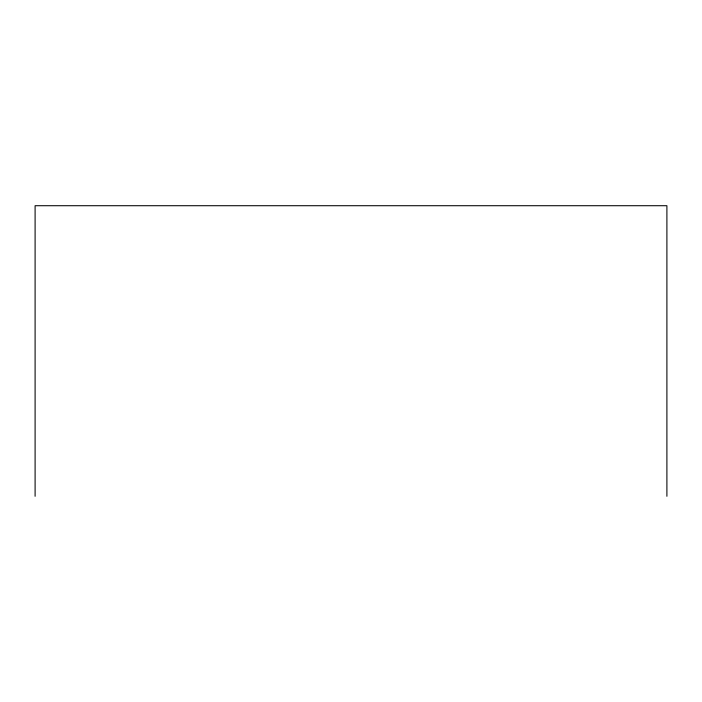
<?xml version="1.0" encoding="UTF-8"?>
<svg xmlns="http://www.w3.org/2000/svg" width="702" height="702" viewBox="0 0 702 702"><rect width="100%" height="100%" fill="white"/><g stroke="black" fill="none" stroke-linecap="round" stroke-linejoin="round"><path stroke-width="1.05" d="M666.9 496.288L666.9 205.712L35.1 205.712L35.1 496.288"/></g></svg>
